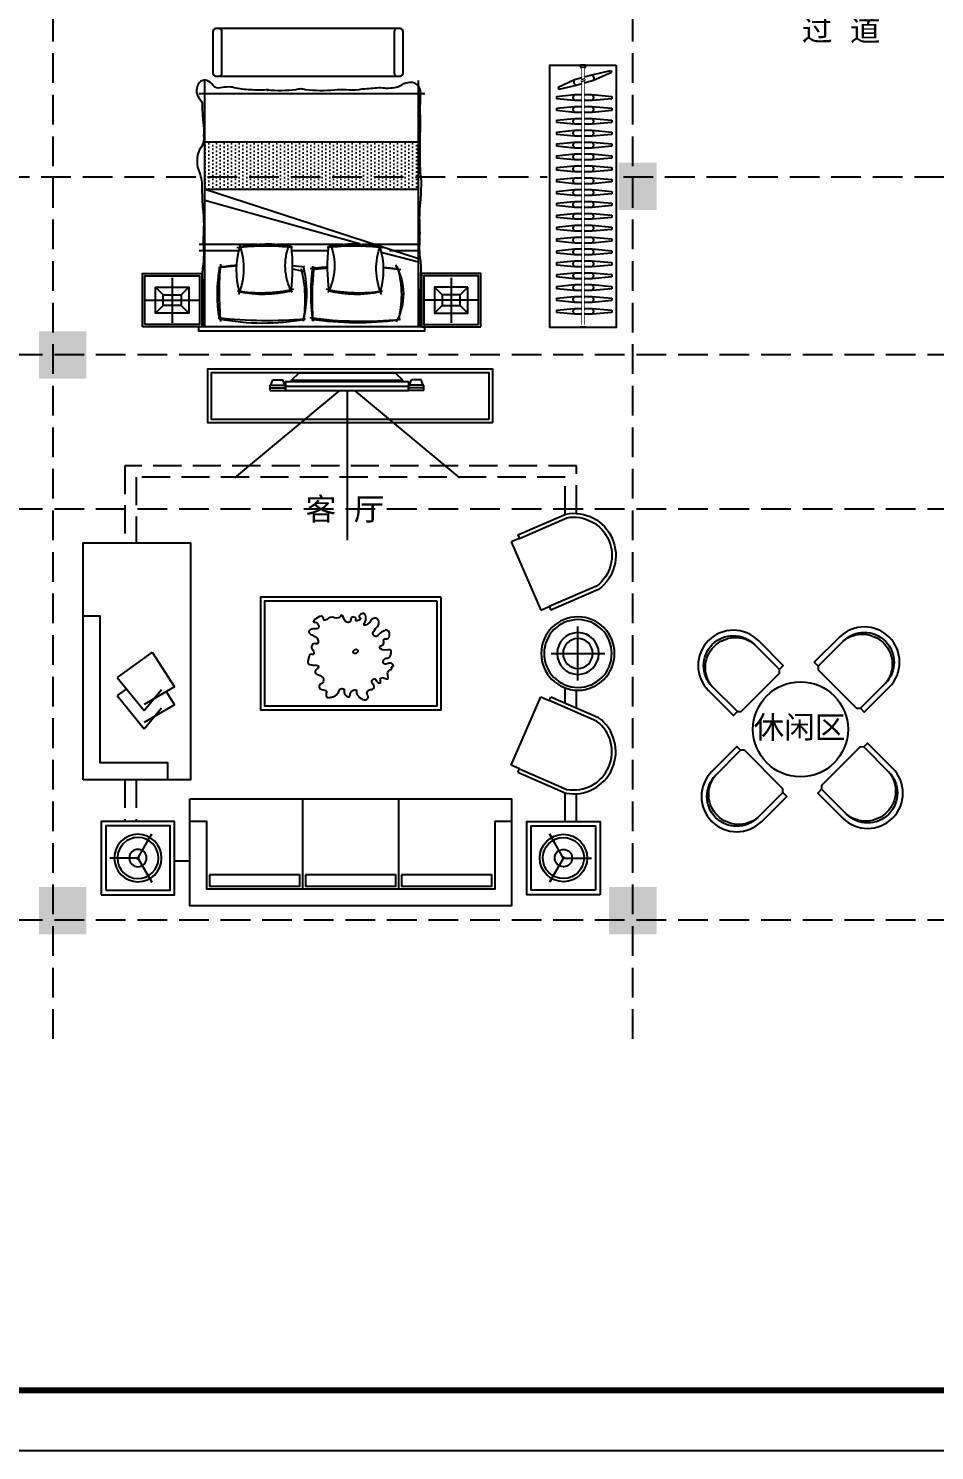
# Model space of a CAD drawing. Header units: millimetres. Extents: x -807114 to 146922, y -468455 to -61603.
# Drawn here: x -387802 to -380175, y -177622 to -165647 of the extents above; entities that cross this region are included whole.
import ezdxf

# ---------------------------------------------------------------- set-up
doc = ezdxf.new("R2010")
doc.units = ezdxf.units.MM
doc.header["$LTSCALE"] = 1000
doc.linetypes.add('DASH', pattern=[0.35, 0.25, -0.1])
for name, color, linetype in [('002FF平面家私', 51, 'Continuous'), ('002FF平面绿化', 86, 'Continuous'), ('FF-FIXT', 31, 'Continuous'), ('FF-FURN', 51, 'Continuous'), ('FF-文本文字', 50, 'Continuous'), ('FF-活动家具', 51, 'Continuous'), ('P-UN-FUR_i-固定家私', 45, 'Continuous'), ('P-活动家具', 134, 'Continuous'), ('PUB_TITLE', 4, 'Continuous'), ('建-轴', 1, 'Continuous')]:
    doc.layers.add(name, color=color, linetype=linetype)
doc.styles.add('Arial', font='arial.ttf')

# ---------------------------------------------------------------- blocks, each defined once
blk = doc.blocks.new('1800X2000床A')
at = {"linetype": 'Continuous'}
h = blk.add_hatch(dxfattribs=at)
h.set_pattern_fill('DOTS', color=57, scale=20, angle=90, style=0)
h.set_pattern_definition([(90, (-37064.08, -174013.955), (-31.75, 15.875), [0, -31.75])])
h.paths.add_polyline_path([(-900, -572), (-900, -172), (900, -172), (900, -572)])
for p, q in [((-900, 980), (-900, -1090)), ((900, 980), (900, -1090)), ((954, -980), (-947, -980))]:
    blk.add_line(p, q, dxfattribs=at)
at = {"color": 57, "linetype": 'Continuous'}
for p, q in [((900, 411), (-897, -172)), ((900, 438), (586, 357)), ((-947, 340), (-611, 340)), ((-454, 290), (-947, 290)), ((403, 284), (-900, -79)), ((263, 290), (-293, 290)), ((-170, 340), (140, 340)), ((900, 290), (425, 290)), ((656, 340), (900, 340)), ((900, -172), (-900, -172)), ((900, -572), (-900, -572))]:
    blk.add_line(p, q, dxfattribs=at)
at = {"color": 53, "linetype": 'Continuous'}
for points in [[(914, -523, 0.011501), (915, -658, -0.027887), (914, -812, 0.011645), (918, -984, -0.522577), (807, -1071, -0.144021), (749, -1047, 0.120265), (697, -1029, 0.023323), (628, -1023, -0.068959), (565, -1028, -0.011626), (431, -1017, -0.119793), (400, -1011, 0.046791), (291, -1013, -0.023628), (191, -1010, 0.055897), (-51, -1013, -0.053528), (-92, -1020, -0.053528), (-132, -1013, 0.055897), (-374, -1010, -0.187873), (-362, -1013, 0.036947), (-500, -1011, 0.036442), (-635, -1026, -0.141351), (-766, -1028, 0.342539), (-828, -1049, -0.123892), (-881, -1090, -0.37589), (-956, -1057, -0.329446), (-939, -932, 0.211134), (-922, -891, -0.024888), (-915, -754, 0.06219), (-910, -627, 0.218233), (-943, -511, -0.123513), (-964, -411, -0.129887), (-944, -315, 0.095063), (-924, -182, -0.016498), (-918, -32, 0.039412), (-910, 174, -0.025508), (-910, 328, 0.038458), (-913, 452, -0.058958), (-920, 589, -0.00267), (-915, 817, -0.013848), (-913, 980, -0.011292)], [(911, 980, -0.018567), (915, 762, -0.00267), (920, 533, -0.058958), (913, 396, 0.038458), (910, 273, -0.025508), (910, 118, 0.039412), (918, -88, -0.016498), (924, -238)], [(924, -238, 0.037552), (914, -523)]]:
    blk.add_lwpolyline(points, format="xyb", dxfattribs=at)
at = {"linetype": 'Continuous'}
blk.add_lwpolyline([(-950, 1020), (-950, 980), (950, 980), (950, 1020), (-950, 1020), (-950, 980)], dxfattribs=at)
at = {"color": 53, "linetype": 'Continuous'}
for centre, radius, start, end in [((444, 707), 1238, 170.1485, 190.6384), ((-408, -973), 1927, 79.5219, 101.0093), ((-1062, 703), 1018, 346.621, 13.2374), ((1936, 696), 1940, 173.0204, 186.6449), ((392, -1692), 2642, 82.6669, 98.5823), ((285, 707), 487, 329.872, 28.9386), ((30, 506), 662, 163.9263, 197.1409), ((-405, -238), 949, 76.0297, 102.2512), ((-1668, 485), 1505, 353.1514, 7.5533), ((1639, 485), 1505, 172.4467, 186.8486), ((375, -238), 949, 77.7488, 103.9703), ((-59, 506), 662, 342.8591, 16.0737), ((-472, 3643), 3190, 275.562, 277.4104), ((393, 3966), 3498, 263.3537, 265.7442), ((293, 3966), 3498, 275.0712, 277.0989), ((-372, 3643), 3190, 262.7818, 265.3485), ((-376, 1254), 970, 256.4986, 282.0521), ((347, 1254), 970, 257.9479, 283.5014)]:
    blk.add_arc(centre, radius, start, end, dxfattribs=at)
at = {"color": 59, "linetype": 'Continuous'}
for centre, radius, start, end in [((-379, -2732), 3664, 84.876, 96.3909), ((1854, 687), 2630, 174.4826, 185.0365), ((-1148, 755), 1091, 346.1307, 9.5201), ((427, -2160), 3099, 84.0575, 98.1925), ((2201, 751), 2195, 175.1743, 187.1461), ((-110, 718), 865, 345.0144, 14.054), ((-426, -501), 1200, 76.8202, 99.5534), ((-1146, 492), 573, 340.1161, 22.5374), ((259, 469), 481, 151.9201, 201.9524), ((397, -501), 1200, 80.4466, 103.1798), ((-288, 469), 481, 338.0476, 28.0799), ((1117, 492), 573, 157.4626, 199.8839), ((-461, 2819), 2357, 262.1069, 265.8698), ((-561, 2819), 2357, 279.7319, 282.3002), ((430, 3708), 3235, 262.6102, 264.7442), ((330, 3708), 3235, 274.8347, 277.4934), ((-383, 2242), 1941, 262.7128, 276.541), ((353, 2242), 1941, 263.459, 277.2872)]:
    blk.add_arc(centre, radius, start, end, dxfattribs=at)
blk = doc.blocks.new('4afafaf2f2')
at = {"color": 59, "linetype": 'Continuous'}
for p, q in [((2143431, -977615), (2143431, -977169)), ((2143621, -977392), (2143241, -977392))]:
    blk.add_line(p, q, dxfattribs=at)
at = {"color": 57, "linetype": 'Continuous'}
for p, q in [((2143386, -977317), (2143321, -977252)), ((2143476, -977317), (2143541, -977252)), ((2143386, -977467), (2143321, -977532)), ((2143476, -977467), (2143541, -977532))]:
    blk.add_line(p, q, dxfattribs=at)
for points in [[(2143226, -977622), (2143636, -977622), (2143636, -977162), (2143226, -977162)], [(2143476, -977467), (2143476, -977317), (2143386, -977317), (2143386, -977467)]]:
    blk.add_lwpolyline(points, close=True, dxfattribs=at)
at = {"layer": 'FF-FURN'}
for points in [[(2143206, -977642), (2143656, -977642), (2143656, -977142), (2143206, -977142)], [(2143541, -977532), (2143541, -977252), (2143321, -977252), (2143321, -977532)]]:
    blk.add_lwpolyline(points, close=True, dxfattribs=at)
blk = doc.blocks.new('角几A')
at = {"color": 0, "linetype": 'Continuous'}
blk.add_lwpolyline([(800, 278, 0.414214), (775, 303), (-775, 303, 0.414214), (-800, 278), (-800, -72, 0.414214), (-775, -97), (775, -97, 0.414214), (800, -72)], format="xyb", close=True, dxfattribs=at)
at = {"color": 57, "linetype": 'Continuous'}
for points in [[(-750, -97, 0.414214), (-725, -72), (-725, 278, 0.414214), (-750, 303)], [(750, 303, 0.414214), (725, 278), (725, -72, 0.414214), (750, -97)]]:
    blk.add_lwpolyline(points, format="xyb", dxfattribs=at)
blk = doc.blocks.new('*U9230')
at = {"ltscale": 750}
blk.add_wipeout([(0, 0), (2250, 0), (2250, 600), (0, 600)], dxfattribs=at)
at = {"color": 8}
for p, q in [((205, 509), (225, 504)), ((283, 522), (268, 372)), ((283, 522), (303, 522)), ((318, 372), (303, 522)), ((383, 522), (368, 372)), ((383, 522), (403, 522)), ((418, 372), (403, 522)), ((483, 522), (468, 372)), ((483, 522), (503, 522)), ((518, 372), (503, 522)), ((583, 522), (568, 372)), ((583, 522), (603, 522)), ((618, 372), (603, 522)), ((683, 522), (668, 372)), ((683, 522), (703, 522)), ((718, 372), (703, 522)), ((783, 522), (768, 372)), ((783, 522), (803, 522)), ((818, 372), (803, 522)), ((883, 522), (868, 372)), ((883, 522), (903, 522)), ((918, 372), (903, 522)), ((983, 522), (968, 372)), ((983, 522), (1003, 522)), ((1018, 372), (1003, 522)), ((1083, 522), (1068, 372)), ((1083, 522), (1103, 522)), ((1118, 372), (1103, 522)), ((1183, 522), (1168, 372)), ((1183, 522), (1203, 522)), ((1218, 372), (1203, 522)), ((1283, 522), (1268, 372)), ((1283, 522), (1303, 522)), ((1318, 372), (1303, 522)), ((1383, 522), (1368, 372)), ((1383, 522), (1403, 522)), ((1418, 372), (1403, 522)), ((1483, 522), (1468, 372)), ((1483, 522), (1503, 522)), ((1518, 372), (1503, 522)), ((1583, 522), (1568, 372)), ((1583, 522), (1603, 522)), ((1618, 372), (1603, 522)), ((1683, 522), (1668, 372)), ((1683, 522), (1703, 522)), ((1718, 372), (1703, 522)), ((1783, 522), (1768, 372)), ((1783, 522), (1803, 522)), ((1818, 372), (1803, 522)), ((1883, 522), (1868, 372)), ((1883, 522), (1903, 522)), ((1918, 372), (1903, 522)), ((1983, 522), (1968, 372)), ((1983, 522), (2003, 522)), ((2018, 372), (2003, 522)), ((2083, 522), (2068, 372)), ((2083, 522), (2103, 522)), ((2118, 372), (2103, 522)), ((26, 325), (20, 325)), ((26, 325), (20, 325)), ((20, 275), (20, 325)), ((26, 275), (20, 275)), ((26, 275), (20, 275)), ((26, 275), (26, 325)), ((26, 275), (26, 325)), ((45, 286), (45, 314)), ((45, 286), (45, 314)), ((83, 61), (148, 213)), ((268, 222), (283, 58)), ((303, 58), (318, 222)), ((368, 222), (383, 58)), ((403, 58), (418, 222)), ((468, 222), (483, 58)), ((503, 58), (518, 222)), ((568, 222), (583, 58)), ((603, 58), (618, 222)), ((668, 222), (683, 58)), ((703, 58), (718, 222)), ((768, 222), (783, 58)), ((803, 58), (818, 222)), ((868, 222), (883, 58)), ((903, 58), (918, 222)), ((968, 222), (983, 58)), ((1003, 58), (1018, 222)), ((1068, 222), (1083, 58)), ((1103, 58), (1118, 222)), ((1168, 222), (1183, 58)), ((1203, 58), (1218, 222)), ((1268, 222), (1283, 58)), ((1303, 58), (1318, 222)), ((1368, 222), (1383, 58)), ((1403, 58), (1418, 222)), ((1468, 222), (1483, 58)), ((1503, 58), (1518, 222)), ((1568, 222), (1583, 58)), ((1603, 58), (1618, 222)), ((1668, 222), (1683, 58)), ((1703, 58), (1718, 222)), ((1768, 222), (1783, 58)), ((1803, 58), (1818, 222)), ((1868, 222), (1883, 58)), ((1903, 58), (1918, 222)), ((1968, 222), (1983, 58)), ((2003, 58), (2018, 222)), ((2068, 222), (2083, 58)), ((2103, 58), (2118, 222)), ((64, 67), (83, 61)), ((283, 58), (303, 58)), ((383, 58), (403, 58)), ((483, 58), (503, 58)), ((583, 58), (603, 58)), ((683, 58), (703, 58)), ((783, 58), (803, 58)), ((883, 58), (903, 58)), ((983, 58), (1003, 58)), ((1083, 58), (1103, 58)), ((1183, 58), (1203, 58)), ((1283, 58), (1303, 58)), ((1383, 58), (1403, 58)), ((1483, 58), (1503, 58)), ((1583, 58), (1603, 58)), ((1683, 58), (1703, 58)), ((1783, 58), (1803, 58)), ((1883, 58), (1903, 58)), ((1983, 58), (2003, 58)), ((2083, 58), (2103, 58))]:
    blk.add_line(p, q, dxfattribs=at)
at = {"color": 8, "ltscale": 750}
for points in [[(20, 20), (2230, 20), (2230, 580), (20, 580)], [(45, 310), (2205, 310), (2205, 290), (45, 290)]]:
    blk.add_lwpolyline(points, close=True, dxfattribs=at)
at = {"color": 250}
for centre, start, end in [((293, 346), 46.3972, 133.6028), ((393, 346), 46.3972, 133.6028), ((493, 346), 46.3972, 133.6028), ((593, 346), 46.3972, 133.6028), ((693, 346), 46.3972, 133.6028), ((793, 346), 46.3972, 133.6028), ((893, 346), 46.3972, 133.6028), ((993, 346), 46.3972, 133.6028), ((1093, 346), 46.3972, 133.6028), ((1193, 346), 46.3972, 133.6028), ((1293, 346), 46.3972, 133.6028), ((1393, 346), 46.3972, 133.6028), ((1493, 346), 46.3972, 133.6028), ((1593, 346), 46.3972, 133.6028), ((1693, 346), 46.3972, 133.6028), ((1793, 346), 46.3972, 133.6028), ((1893, 346), 46.3972, 133.6028), ((1993, 346), 46.3972, 133.6028), ((2093, 346), 46.3972, 133.6028), ((293, 249), 226.3972, 313.6028), ((393, 249), 226.3972, 313.6028), ((493, 249), 226.3972, 313.6028), ((593, 249), 226.3972, 313.6028), ((693, 249), 226.3972, 313.6028), ((793, 249), 226.3972, 313.6028), ((893, 249), 226.3972, 313.6028), ((993, 249), 226.3972, 313.6028), ((1093, 249), 226.3972, 313.6028), ((1193, 249), 226.3972, 313.6028), ((1293, 249), 226.3972, 313.6028), ((1393, 249), 226.3972, 313.6028), ((1493, 249), 226.3972, 313.6028), ((1593, 249), 226.3972, 313.6028), ((1693, 249), 226.3972, 313.6028), ((1793, 249), 226.3972, 313.6028), ((1893, 249), 226.3972, 313.6028), ((1993, 249), 226.3972, 313.6028), ((2093, 249), 226.3972, 313.6028)]:
    blk.add_arc(centre, 36.3, start, end, dxfattribs=at)
at = {"color": 8}
for centre, start, end in [((45, 336), 209.9156, 269.9473), ((45, 336), 209.9156, 269.9473), ((45, 264), 90.0527, 150.0844), ((45, 264), 90.0527, 150.0844)]:
    blk.add_arc(centre, 21.9, start, end, dxfattribs=at)
at = {"color": 8, "ltscale": 750}
blk.add_wipeout([(45, 310), (2205, 310), (2205, 290), (45, 290)], dxfattribs=at)
at = {"color": 8}
for p, q in [((268, 372), (268, 310)), ((318, 310), (318, 372)), ((368, 372), (368, 310)), ((418, 310), (418, 372)), ((468, 372), (468, 310)), ((518, 310), (518, 372)), ((568, 372), (568, 310)), ((618, 310), (618, 372)), ((668, 372), (668, 310)), ((718, 310), (718, 372)), ((768, 372), (768, 310)), ((818, 310), (818, 372)), ((868, 372), (868, 310)), ((918, 310), (918, 372)), ((968, 372), (968, 310)), ((1018, 310), (1018, 372)), ((1068, 372), (1068, 310)), ((1118, 310), (1118, 372)), ((1168, 372), (1168, 310)), ((1218, 310), (1218, 372)), ((1268, 372), (1268, 310)), ((1318, 310), (1318, 372)), ((1368, 372), (1368, 310)), ((1418, 310), (1418, 372)), ((1468, 372), (1468, 310)), ((1518, 310), (1518, 372)), ((1568, 372), (1568, 310)), ((1618, 310), (1618, 372)), ((1668, 372), (1668, 310)), ((1718, 310), (1718, 372)), ((1768, 372), (1768, 310)), ((1818, 310), (1818, 372)), ((1868, 372), (1868, 310)), ((1918, 310), (1918, 372)), ((1968, 372), (1968, 310)), ((2018, 310), (2018, 372)), ((2068, 372), (2068, 310)), ((2118, 310), (2118, 372)), ((268, 290), (268, 222)), ((318, 222), (318, 290)), ((368, 290), (368, 222)), ((418, 222), (418, 290)), ((468, 290), (468, 222)), ((518, 222), (518, 290)), ((568, 290), (568, 222)), ((618, 222), (618, 290)), ((668, 290), (668, 222)), ((718, 222), (718, 290)), ((768, 290), (768, 222)), ((818, 222), (818, 290)), ((868, 290), (868, 222)), ((918, 222), (918, 290)), ((968, 290), (968, 222)), ((1018, 222), (1018, 290)), ((1068, 290), (1068, 222)), ((1118, 222), (1118, 290)), ((1168, 290), (1168, 222)), ((1218, 222), (1218, 290)), ((1268, 290), (1268, 222)), ((1318, 222), (1318, 290)), ((1368, 290), (1368, 222)), ((1418, 222), (1418, 290)), ((1468, 290), (1468, 222)), ((1518, 222), (1518, 290)), ((1568, 290), (1568, 222)), ((1618, 222), (1618, 290)), ((1668, 290), (1668, 222)), ((1718, 222), (1718, 290)), ((1768, 290), (1768, 222)), ((1818, 222), (1818, 290)), ((1868, 290), (1868, 222)), ((1918, 222), (1918, 290)), ((1968, 290), (1968, 222)), ((2018, 222), (2018, 290)), ((2068, 290), (2068, 222)), ((2118, 222), (2118, 290))]:
    blk.add_line(p, q, dxfattribs=at)
at = {"color": 8, "ltscale": 750}
blk.add_lwpolyline([(148, 310), (149, 313), (150, 314), (150, 314), (150, 314), (151, 314), (151, 314), (152, 314), (152, 314), (152, 314), (153, 314), (153, 314), (153, 314), (153, 314), (154, 313), (154, 313), (154, 313), (154, 312), (154, 312), (154, 312), (154, 312), (144, 286), (144, 286), (144, 286), (143, 286), (143, 285), (143, 285), (143, 285), (143, 285), (143, 285), (143, 285), (142, 285), (142, 285), (142, 285), (142, 285), (141, 285), (141, 285), (141, 285), (141, 285), (141, 285), (140, 285), (140, 285), (140, 285), (140, 285), (140, 286), (140, 286), (140, 286), (140, 286), (140, 286), (140, 286), (139, 286), (139, 287), (139, 287), (139, 287), (139, 287), (139, 287), (139, 287), (139, 288), (139, 288), (139, 288)], close=True, dxfattribs=at)
at = {"color": 8}
blk.add_wipeout([(2205, 314), (2205, 286), (2207, 286), (2208, 285), (2210, 285), (2212, 284), (2214, 284), (2216, 283), (2217, 282), (2218, 281), (2220, 280), (2221, 279), (2222, 278), (2223, 277), (2224, 275), (2230, 275), (2230, 325), (2224, 325), (2223, 324), (2223, 323), (2223, 323), (2223, 322), (2222, 322), (2222, 322), (2222, 321), (2221, 321), (2221, 320), (2220, 320), (2220, 320), (2219, 319), (2219, 319), (2218, 318), (2217, 317), (2217, 317), (2216, 317), (2215, 316), (2215, 316), (2214, 315), (2212, 315), (2212, 315), (2211, 314), (2210, 314), (2209, 314), (2207, 314), (2206, 314), (2206, 314), (2205, 314), (2205, 286)], dxfattribs=at)
for p, q in [((2224, 325), (2230, 325)), ((2224, 325), (2230, 325)), ((2224, 325), (2224, 275)), ((2224, 275), (2230, 275)), ((2224, 275), (2230, 275)), ((2230, 275), (2230, 325))]:
    blk.add_line(p, q, dxfattribs=at)
at = {"color": 8, "ltscale": 750}
for points in [[(148, 310), (149, 313), (150, 314), (150, 314), (150, 314), (151, 314), (151, 314), (152, 314), (152, 314), (152, 314), (153, 314), (153, 314), (153, 314), (153, 314), (154, 313), (154, 313), (154, 313), (154, 312), (154, 312), (154, 312), (154, 312), (144, 286), (144, 286), (144, 286), (143, 286), (143, 285), (143, 285), (143, 285), (143, 285), (143, 285), (143, 285), (142, 285), (142, 285), (142, 285), (142, 285), (141, 285), (141, 285), (141, 285), (141, 285), (141, 285), (140, 285), (140, 285), (140, 285), (140, 285), (140, 286), (140, 286), (140, 286), (140, 286), (140, 286), (140, 286), (139, 286), (139, 287), (139, 287), (139, 287), (139, 287), (139, 287), (139, 287), (139, 288), (139, 288), (139, 288)], [(290, 310), (290, 313), (290, 314), (291, 314), (291, 315), (291, 315), (291, 315), (292, 315), (292, 315), (292, 315), (293, 315), (293, 315), (293, 315), (294, 315), (294, 315), (294, 315), (294, 315), (295, 314), (295, 314), (295, 314), (295, 313), (295, 286), (295, 286), (295, 286), (295, 285), (295, 285), (295, 285), (295, 285), (294, 285), (294, 285), (294, 285), (294, 284), (294, 284), (293, 284), (293, 284), (293, 284), (293, 284), (293, 284), (292, 284), (292, 284), (292, 284), (292, 284), (292, 284), (292, 284), (292, 284), (291, 284), (291, 284), (291, 284), (291, 285), (291, 285), (291, 285), (291, 285), (291, 285), (290, 285), (290, 285), (290, 285), (290, 286), (290, 286), (290, 286), (290, 286)], [(390, 310), (390, 313), (390, 314), (391, 314), (391, 315), (391, 315), (391, 315), (392, 315), (392, 315), (392, 315), (393, 315), (393, 315), (393, 315), (394, 315), (394, 315), (394, 315), (394, 315), (395, 314), (395, 314), (395, 314), (395, 313), (395, 286), (395, 286), (395, 286), (395, 285), (395, 285), (395, 285), (395, 285), (394, 285), (394, 285), (394, 285), (394, 284), (394, 284), (393, 284), (393, 284), (393, 284), (393, 284), (393, 284), (392, 284), (392, 284), (392, 284), (392, 284), (392, 284), (392, 284), (392, 284), (391, 284), (391, 284), (391, 284), (391, 285), (391, 285), (391, 285), (391, 285), (391, 285), (390, 285), (390, 285), (390, 285), (390, 286), (390, 286), (390, 286), (390, 286)], [(490, 310), (490, 313), (490, 314), (491, 314), (491, 315), (491, 315), (491, 315), (492, 315), (492, 315), (492, 315), (493, 315), (493, 315), (493, 315), (494, 315), (494, 315), (494, 315), (494, 315), (495, 314), (495, 314), (495, 314), (495, 313), (495, 286), (495, 286), (495, 286), (495, 285), (495, 285), (495, 285), (495, 285), (494, 285), (494, 285), (494, 285), (494, 284), (494, 284), (493, 284), (493, 284), (493, 284), (493, 284), (493, 284), (492, 284), (492, 284), (492, 284), (492, 284), (492, 284), (492, 284), (492, 284), (491, 284), (491, 284), (491, 284), (491, 285), (491, 285), (491, 285), (491, 285), (491, 285), (490, 285), (490, 285), (490, 285), (490, 286), (490, 286), (490, 286), (490, 286)], [(590, 310), (590, 313), (590, 314), (591, 314), (591, 315), (591, 315), (591, 315), (592, 315), (592, 315), (592, 315), (593, 315), (593, 315), (593, 315), (594, 315), (594, 315), (594, 315), (594, 315), (595, 314), (595, 314), (595, 314), (595, 313), (595, 286), (595, 286), (595, 286), (595, 285), (595, 285), (595, 285), (595, 285), (594, 285), (594, 285), (594, 285), (594, 284), (594, 284), (593, 284), (593, 284), (593, 284), (593, 284), (593, 284), (592, 284), (592, 284), (592, 284), (592, 284), (592, 284), (592, 284), (592, 284), (591, 284), (591, 284), (591, 284), (591, 285), (591, 285), (591, 285), (591, 285), (591, 285), (590, 285), (590, 285), (590, 285), (590, 286), (590, 286), (590, 286), (590, 286)], [(690, 310), (690, 313), (690, 314), (691, 314), (691, 315), (691, 315), (691, 315), (692, 315), (692, 315), (692, 315), (693, 315), (693, 315), (693, 315), (694, 315), (694, 315), (694, 315), (694, 315), (695, 314), (695, 314), (695, 314), (695, 313), (695, 286), (695, 286), (695, 286), (695, 285), (695, 285), (695, 285), (695, 285), (694, 285), (694, 285), (694, 285), (694, 284), (694, 284), (693, 284), (693, 284), (693, 284), (693, 284), (693, 284), (692, 284), (692, 284), (692, 284), (692, 284), (692, 284), (692, 284), (692, 284), (691, 284), (691, 284), (691, 284), (691, 285), (691, 285), (691, 285), (691, 285), (691, 285), (690, 285), (690, 285), (690, 285), (690, 286), (690, 286), (690, 286), (690, 286)], [(790, 310), (790, 313), (790, 314), (791, 314), (791, 315), (791, 315), (791, 315), (792, 315), (792, 315), (792, 315), (793, 315), (793, 315), (793, 315), (794, 315), (794, 315), (794, 315), (794, 315), (795, 314), (795, 314), (795, 314), (795, 313), (795, 286), (795, 286), (795, 286), (795, 285), (795, 285), (795, 285), (795, 285), (794, 285), (794, 285), (794, 285), (794, 284), (794, 284), (793, 284), (793, 284), (793, 284), (793, 284), (793, 284), (792, 284), (792, 284), (792, 284), (792, 284), (792, 284), (792, 284), (792, 284), (791, 284), (791, 284), (791, 284), (791, 285), (791, 285), (791, 285), (791, 285), (791, 285), (790, 285), (790, 285), (790, 285), (790, 286), (790, 286), (790, 286), (790, 286)], [(890, 310), (890, 313), (890, 314), (891, 314), (891, 315), (891, 315), (891, 315), (892, 315), (892, 315), (892, 315), (893, 315), (893, 315), (893, 315), (894, 315), (894, 315), (894, 315), (894, 315), (895, 314), (895, 314), (895, 314), (895, 313), (895, 286), (895, 286), (895, 286), (895, 285), (895, 285), (895, 285), (895, 285), (894, 285), (894, 285), (894, 285), (894, 284), (894, 284), (893, 284), (893, 284), (893, 284), (893, 284), (893, 284), (892, 284), (892, 284), (892, 284), (892, 284), (892, 284), (892, 284), (892, 284), (891, 284), (891, 284), (891, 284), (891, 285), (891, 285), (891, 285), (891, 285), (891, 285), (890, 285), (890, 285), (890, 285), (890, 286), (890, 286), (890, 286), (890, 286)], [(990, 310), (990, 313), (990, 314), (991, 314), (991, 315), (991, 315), (991, 315), (992, 315), (992, 315), (992, 315), (993, 315), (993, 315), (993, 315), (994, 315), (994, 315), (994, 315), (994, 315), (995, 314), (995, 314), (995, 314), (995, 313), (995, 286), (995, 286), (995, 286), (995, 285), (995, 285), (995, 285), (995, 285), (994, 285), (994, 285), (994, 285), (994, 284), (994, 284), (993, 284), (993, 284), (993, 284), (993, 284), (993, 284), (992, 284), (992, 284), (992, 284), (992, 284), (992, 284), (992, 284), (992, 284), (991, 284), (991, 284), (991, 284), (991, 285), (991, 285), (991, 285), (991, 285), (991, 285), (990, 285), (990, 285), (990, 285), (990, 286), (990, 286), (990, 286), (990, 286)], [(1090, 310), (1090, 313), (1090, 314), (1091, 314), (1091, 315), (1091, 315), (1091, 315), (1092, 315), (1092, 315), (1092, 315), (1093, 315), (1093, 315), (1093, 315), (1094, 315), (1094, 315), (1094, 315), (1094, 315), (1095, 314), (1095, 314), (1095, 314), (1095, 313), (1095, 286), (1095, 286), (1095, 286), (1095, 285), (1095, 285), (1095, 285), (1095, 285), (1094, 285), (1094, 285), (1094, 285), (1094, 284), (1094, 284), (1093, 284), (1093, 284), (1093, 284), (1093, 284), (1093, 284), (1092, 284), (1092, 284), (1092, 284), (1092, 284), (1092, 284), (1092, 284), (1092, 284), (1091, 284), (1091, 284), (1091, 284), (1091, 285), (1091, 285), (1091, 285), (1091, 285), (1091, 285), (1090, 285), (1090, 285), (1090, 285), (1090, 286), (1090, 286), (1090, 286), (1090, 286)], [(1190, 310), (1190, 313), (1190, 314), (1191, 314), (1191, 315), (1191, 315), (1191, 315), (1192, 315), (1192, 315), (1192, 315), (1193, 315), (1193, 315), (1193, 315), (1194, 315), (1194, 315), (1194, 315), (1194, 315), (1195, 314), (1195, 314), (1195, 314), (1195, 313), (1195, 286), (1195, 286), (1195, 286), (1195, 285), (1195, 285), (1195, 285), (1195, 285), (1194, 285), (1194, 285), (1194, 285), (1194, 284), (1194, 284), (1193, 284), (1193, 284), (1193, 284), (1193, 284), (1193, 284), (1192, 284), (1192, 284), (1192, 284), (1192, 284), (1192, 284), (1192, 284), (1192, 284), (1191, 284), (1191, 284), (1191, 284), (1191, 285), (1191, 285), (1191, 285), (1191, 285), (1191, 285), (1190, 285), (1190, 285), (1190, 285), (1190, 286), (1190, 286), (1190, 286), (1190, 286)], [(1290, 310), (1290, 313), (1290, 314), (1291, 314), (1291, 315), (1291, 315), (1291, 315), (1292, 315), (1292, 315), (1292, 315), (1293, 315), (1293, 315), (1293, 315), (1294, 315), (1294, 315), (1294, 315), (1294, 315), (1295, 314), (1295, 314), (1295, 314), (1295, 313), (1295, 286), (1295, 286), (1295, 286), (1295, 285), (1295, 285), (1295, 285), (1295, 285), (1294, 285), (1294, 285), (1294, 285), (1294, 284), (1294, 284), (1293, 284), (1293, 284), (1293, 284), (1293, 284), (1293, 284), (1292, 284), (1292, 284), (1292, 284), (1292, 284), (1292, 284), (1292, 284), (1292, 284), (1291, 284), (1291, 284), (1291, 284), (1291, 285), (1291, 285), (1291, 285), (1291, 285), (1291, 285), (1290, 285), (1290, 285), (1290, 285), (1290, 286), (1290, 286), (1290, 286), (1290, 286)], [(1390, 310), (1390, 313), (1390, 314), (1391, 314), (1391, 315), (1391, 315), (1391, 315), (1392, 315), (1392, 315), (1392, 315), (1393, 315), (1393, 315), (1393, 315), (1394, 315), (1394, 315), (1394, 315), (1394, 315), (1395, 314), (1395, 314), (1395, 314), (1395, 313), (1395, 286), (1395, 286), (1395, 286), (1395, 285), (1395, 285), (1395, 285), (1395, 285), (1394, 285), (1394, 285), (1394, 285), (1394, 284), (1394, 284), (1393, 284), (1393, 284), (1393, 284), (1393, 284), (1393, 284), (1392, 284), (1392, 284), (1392, 284), (1392, 284), (1392, 284), (1392, 284), (1392, 284), (1391, 284), (1391, 284), (1391, 284), (1391, 285), (1391, 285), (1391, 285), (1391, 285), (1391, 285), (1390, 285), (1390, 285), (1390, 285), (1390, 286), (1390, 286), (1390, 286), (1390, 286)], [(1490, 310), (1490, 313), (1490, 314), (1491, 314), (1491, 315), (1491, 315), (1491, 315), (1492, 315), (1492, 315), (1492, 315), (1493, 315), (1493, 315), (1493, 315), (1494, 315), (1494, 315), (1494, 315), (1494, 315), (1495, 314), (1495, 314), (1495, 314), (1495, 313), (1495, 286), (1495, 286), (1495, 286), (1495, 285), (1495, 285), (1495, 285), (1495, 285), (1494, 285), (1494, 285), (1494, 285), (1494, 284), (1494, 284), (1493, 284), (1493, 284), (1493, 284), (1493, 284), (1493, 284), (1492, 284), (1492, 284), (1492, 284), (1492, 284), (1492, 284), (1492, 284), (1492, 284), (1491, 284), (1491, 284), (1491, 284), (1491, 285), (1491, 285), (1491, 285), (1491, 285), (1491, 285), (1490, 285), (1490, 285), (1490, 285), (1490, 286), (1490, 286), (1490, 286), (1490, 286)], [(1590, 310), (1590, 313), (1590, 314), (1591, 314), (1591, 315), (1591, 315), (1591, 315), (1592, 315), (1592, 315), (1592, 315), (1593, 315), (1593, 315), (1593, 315), (1594, 315), (1594, 315), (1594, 315), (1594, 315), (1595, 314), (1595, 314), (1595, 314), (1595, 313), (1595, 286), (1595, 286), (1595, 286), (1595, 285), (1595, 285), (1595, 285), (1595, 285), (1594, 285), (1594, 285), (1594, 285), (1594, 284), (1594, 284), (1593, 284), (1593, 284), (1593, 284), (1593, 284), (1593, 284), (1592, 284), (1592, 284), (1592, 284), (1592, 284), (1592, 284), (1592, 284), (1592, 284), (1591, 284), (1591, 284), (1591, 284), (1591, 285), (1591, 285), (1591, 285), (1591, 285), (1591, 285), (1590, 285), (1590, 285), (1590, 285), (1590, 286), (1590, 286), (1590, 286), (1590, 286)], [(1690, 310), (1690, 313), (1690, 314), (1691, 314), (1691, 315), (1691, 315), (1691, 315), (1692, 315), (1692, 315), (1692, 315), (1693, 315), (1693, 315), (1693, 315), (1694, 315), (1694, 315), (1694, 315), (1694, 315), (1695, 314), (1695, 314), (1695, 314), (1695, 313), (1695, 286), (1695, 286), (1695, 286), (1695, 285), (1695, 285), (1695, 285), (1695, 285), (1694, 285), (1694, 285), (1694, 285), (1694, 284), (1694, 284), (1693, 284), (1693, 284), (1693, 284), (1693, 284), (1693, 284), (1692, 284), (1692, 284), (1692, 284), (1692, 284), (1692, 284), (1692, 284), (1692, 284), (1691, 284), (1691, 284), (1691, 284), (1691, 285), (1691, 285), (1691, 285), (1691, 285), (1691, 285), (1690, 285), (1690, 285), (1690, 285), (1690, 286), (1690, 286), (1690, 286), (1690, 286)], [(1790, 310), (1790, 313), (1790, 314), (1791, 314), (1791, 315), (1791, 315), (1791, 315), (1792, 315), (1792, 315), (1792, 315), (1793, 315), (1793, 315), (1793, 315), (1794, 315), (1794, 315), (1794, 315), (1794, 315), (1795, 314), (1795, 314), (1795, 314), (1795, 313), (1795, 286), (1795, 286), (1795, 286), (1795, 285), (1795, 285), (1795, 285), (1795, 285), (1794, 285), (1794, 285), (1794, 285), (1794, 284), (1794, 284), (1793, 284), (1793, 284), (1793, 284), (1793, 284), (1793, 284), (1792, 284), (1792, 284), (1792, 284), (1792, 284), (1792, 284), (1792, 284), (1792, 284), (1791, 284), (1791, 284), (1791, 284), (1791, 285), (1791, 285), (1791, 285), (1791, 285), (1791, 285), (1790, 285), (1790, 285), (1790, 285), (1790, 286), (1790, 286), (1790, 286), (1790, 286)], [(1890, 310), (1890, 313), (1890, 314), (1891, 314), (1891, 315), (1891, 315), (1891, 315), (1892, 315), (1892, 315), (1892, 315), (1893, 315), (1893, 315), (1893, 315), (1894, 315), (1894, 315), (1894, 315), (1894, 315), (1895, 314), (1895, 314), (1895, 314), (1895, 313), (1895, 286), (1895, 286), (1895, 286), (1895, 285), (1895, 285), (1895, 285), (1895, 285), (1894, 285), (1894, 285), (1894, 285), (1894, 284), (1894, 284), (1893, 284), (1893, 284), (1893, 284), (1893, 284), (1893, 284), (1892, 284), (1892, 284), (1892, 284), (1892, 284), (1892, 284), (1892, 284), (1892, 284), (1891, 284), (1891, 284), (1891, 284), (1891, 285), (1891, 285), (1891, 285), (1891, 285), (1891, 285), (1890, 285), (1890, 285), (1890, 285), (1890, 286), (1890, 286), (1890, 286), (1890, 286)], [(1990, 310), (1990, 313), (1990, 314), (1991, 314), (1991, 315), (1991, 315), (1991, 315), (1992, 315), (1992, 315), (1992, 315), (1993, 315), (1993, 315), (1993, 315), (1994, 315), (1994, 315), (1994, 315), (1994, 315), (1995, 314), (1995, 314), (1995, 314), (1995, 313), (1995, 286), (1995, 286), (1995, 286), (1995, 285), (1995, 285), (1995, 285), (1995, 285), (1994, 285), (1994, 285), (1994, 285), (1994, 284), (1994, 284), (1993, 284), (1993, 284), (1993, 284), (1993, 284), (1993, 284), (1992, 284), (1992, 284), (1992, 284), (1992, 284), (1992, 284), (1992, 284), (1992, 284), (1991, 284), (1991, 284), (1991, 284), (1991, 285), (1991, 285), (1991, 285), (1991, 285), (1991, 285), (1990, 285), (1990, 285), (1990, 285), (1990, 286), (1990, 286), (1990, 286), (1990, 286)], [(2090, 310), (2090, 313), (2090, 314), (2091, 314), (2091, 315), (2091, 315), (2091, 315), (2092, 315), (2092, 315), (2092, 315), (2093, 315), (2093, 315), (2093, 315), (2094, 315), (2094, 315), (2094, 315), (2094, 315), (2095, 314), (2095, 314), (2095, 314), (2095, 313), (2095, 286), (2095, 286), (2095, 286), (2095, 285), (2095, 285), (2095, 285), (2095, 285), (2094, 285), (2094, 285), (2094, 285), (2094, 284), (2094, 284), (2093, 284), (2093, 284), (2093, 284), (2093, 284), (2093, 284), (2092, 284), (2092, 284), (2092, 284), (2092, 284), (2092, 284), (2092, 284), (2092, 284), (2091, 284), (2091, 284), (2091, 284), (2091, 285), (2091, 285), (2091, 285), (2091, 285), (2091, 285), (2090, 285), (2090, 285), (2090, 285), (2090, 286), (2090, 286), (2090, 286), (2090, 286)]]:
    blk.add_wipeout(points, dxfattribs=at)
at = {"color": 8}
for p, q in [((205, 509), (142, 371)), ((190, 357), (225, 504)), ((142, 371), (124, 310)), ((118, 290), (100, 227)), ((148, 213), (171, 290)), ((176, 310), (190, 357)), ((100, 227), (64, 67))]:
    blk.add_line(p, q, dxfattribs=at)
at = {"color": 250}
for centre, start, end in [((159, 339), 29.9421, 117.1477), ((131, 245), 209.9421, 297.1477)]:
    blk.add_arc(centre, 36.3, start, end, dxfattribs=at)
blk = doc.blocks.new('A$C4E414838')
at = {"layer": 'P-活动家具'}
for p, q in [((-513, -37), (-513, 8)), ((-513, 8), (-383, 8)), ((-506, 8), (-489, 53)), ((-489, 53), (-407, 53)), ((-390, 8), (-407, 53)), ((-383, 38), (652, 38)), ((-383, 38), (-383, -37)), ((-383, -37), (-383, 8)), ((-334, 51), (-270, 113)), ((-334, 51), (604, 51)), ((-334, 38), (-334, 51)), ((-270, 113), (539, 113)), ((604, 51), (539, 113)), ((604, 38), (604, 51)), ((652, 38), (652, -37)), ((652, -37), (652, 8)), ((782, 8), (652, 8)), ((659, 8), (676, 53)), ((758, 53), (676, 53)), ((775, 8), (758, 53)), ((782, -37), (782, 8)), ((-513, -14), (-383, -14)), ((-513, -37), (-383, -37)), ((-383, -37), (652, -37)), ((782, -14), (652, -14)), ((782, -37), (652, -37))]:
    blk.add_line(p, q, dxfattribs=at)
at = {"layer": 'P-活动家具', "color": 250}
for p, q in [((-383, 0), (652, 0)), ((71, -37), (-813, -771)), ((135, -37), (135, -1296)), ((198, -37), (1082, -771))]:
    blk.add_line(p, q, dxfattribs=at)
blk = doc.blocks.new('dsfagfga')
at = {"layer": 'PUB_TITLE'}
blk.add_lwpolyline([(1835878, -2551780), (1866439, -2551780), (1866439, -2530171), (1835878, -2530171)], close=True, dxfattribs=at)
at = {"layer": 'PUB_TITLE', "const_width": 51.4}
blk.add_lwpolyline([(1837165, -2551266), (1865925, -2551266), (1865925, -2530686), (1837165, -2530686)], close=True, dxfattribs=at)
blk = doc.blocks.new('做成ACAD TuKuai0295')
at = {"linetype": 'Continuous'}
blk.add_lwpolyline([(-251, 595), (-228, 617), (229, 617), (252, 594), (297, 594), (297, 297, -1), (-297, 297), (-297, 595), (-251, 595)], format="xyb", dxfattribs=at)
at = {"color": 55, "linetype": 'Continuous'}
blk.add_lwpolyline([(-251, 595), (-251, 297, 1), (251, 297), (252, 594)], format="xyb", dxfattribs=at)
at = {"color": 59, "linetype": 'Continuous'}
blk.add_arc((0, 321), 253, 185.4251, 354.5078, dxfattribs=at)
blk = doc.blocks.new('做成ACAD TuKuai0177')
at = {"linetype": 'Continuous'}
blk.add_circle((0, 0), 400, dxfattribs=at)
for p, xscale, rotation in [((747, 775), -1, 134.9999999999999), ((-775, 747), -0.9999999999999998, 225), ((775, -747), -1, 44.99999999999992), ((-747, -775), -1, 315)]:
    blk.add_blockref('做成ACAD TuKuai0295', p, dxfattribs=dict(at, xscale=xscale, rotation=rotation))
blk = doc.blocks.new('A$C5DEE2E47')
blk.add_ellipse((-5.4, 8.1), major_axis=(-5.36, 8.09), ratio=0.811254, start_param=1.570796326771091, end_param=7.853981633950678)
blk.add_open_spline([(103.7, 105.7), (109.8, 106.7), (121.2, 108.7), (116.2, 89.2), (97.1, 88.4), (107.4, 68.9), (122.4, 74.7), (133.9, 86.5), (145.4, 74.4), (143.4, 61.7), (158.4, 47.1), (174.4, 63.4), (190.4, 44.2), (179.1, 27.8), (167.7, 15.9), (157.8, 10.6), (141.2, 14.2), (149.1, -12.3), (162.5, -13.1), (176.3, -14.7), (169.5, -30.7), (158.6, -38.5), (139.9, -33.1), (140.4, -52.1), (154.6, -59.1), (169.7, -65.9), (173.5, -83.8), (175.7, -93.8), (177.6, -108.2), (161.9, -108.6), (143.7, -101.8), (149.5, -132.9), (130.7, -135.9), (123.8, -131.7), (121.6, -121), (98.4, -112.2), (87.5, -132.9), (84.7, -148.6), (69.4, -154), (64.9, -141.5), (42.9, -130.2), (55.8, -183), (23.6, -178), (0.4, -171.4), (8.8, -156.9), (-7.9, -153.1), (-16.7, -170.5), (-40.9, -158.7), (-31, -137.9), (-57.5, -138.9), (-66.8, -155), (-72.6, -169.3), (-87.4, -181.5), (-96.6, -157.3), (-91.6, -130.2), (-122, -140.2), (-117.9, -170.6), (-160.8, -120.5), (-116.6, -116.7), (-152.3, -88.5), (-126, -62.9), (-160.3, -40.8), (-119.3, -39.7), (-118.2, -14), (-129.6, -10), (-143.8, -11.4), (-141, 13.9), (-118.1, 4.9), (-134.5, 35.6), (-143.7, 13.2), (-161.7, 40.7), (-141.7, 50.9), (-128.6, 49.3), (-105.9, 38.3), (-111.3, 54.6), (-117.8, 64.5), (-135.5, 70.1), (-139.8, 97.8), (-110.5, 103), (-96.2, 86.3), (-73.6, 70), (-60.3, 91.9), (-81.2, 105), (-102, 143.3), (-50.9, 144.8), (-58, 113), (-30.5, 126.2), (-26.6, 94.4), (-2.9, 120.5), (-20.4, 153.7), (2.2, 147.1), (11.9, 146.5), (21.9, 139.1), (18.8, 123.5), (34.2, 113.2), (47.8, 122), (41.2, 136.9), (38.2, 150.9), (54.5, 161.3), (54.2, 146.3), (62.3, 155), (68.1, 139.7), (80.2, 130.3), (115.4, 145.2), (90.7, 110.1), (102, 106.3), (103.7, 105.7)], degree=3, knots=[0, 0, 0, 0, 9.112055, 16.966086, 26.42102, 35.589222, 42.611791, 54.32361, 60.655481, 68.559123, 78.570375, 90.891204, 99.17502, 115.742623, 122.073472, 131.887915, 136.363995, 149.536773, 159.774935, 163.70099, 172.349554, 181.804465, 190.626496, 200.4448, 204.169877, 220.944295, 228.8966, 237.678452, 242.156268, 253.567872, 258.295371, 276.075067, 284.853231, 287.33659, 290.957383, 304.838785, 321.027806, 327.359702, 335.308723, 343.592486, 349.214235, 374.739973, 388.8945, 402.552993, 407.281877, 412.400958, 426.028724, 437.840816, 446.79644, 456.805408, 471.910092, 481.243644, 487.929344, 501.814103, 514.986881, 530.317627, 535.871551, 561.269163, 571.720895, 588.80231, 609.622156, 620.624706, 639.226195, 650.942408, 654.10785, 661.95996, 673.375664, 679.58282, 692.637338, 697.027106, 712.362943, 718.251999, 734.651492, 743.297613, 749.444896, 758.093442, 768.026922, 782.345086, 796.360043, 810.145073, 826.709698, 836.04325, 845.083858, 869.870443, 888.546448, 898.799017, 910.380008, 922.952802, 933.66939, 955.623336, 963.951405, 968.678861, 975.536575, 984.318427, 996.130443, 1000.857898, 1011.432607, 1021.44519, 1028.337156, 1033.238648, 1036.149665, 1043.15921, 1053.72393, 1067.894535, 1085.839821, 1089.114813, 1089.114813, 1089.114813, 1089.114813])
blk = doc.blocks.new('A$C4FFD0694')
at = {"ltscale": 3}
for p, q in [((263, 258), (-323, -178)), ((316, 188), (263, 258)), ((346, 211), (316, 188)), ((346, 211), (653, -201)), ((-323, -178), (-269, -251)), ((-269, -251), (-299, -274)), ((6, -683), (-299, -274))]:
    blk.add_line(p, q, dxfattribs=at)
at = {"color": 55, "ltscale": 0.106667}
for p, q in [((316, 188), (620, -220)), ((34, -657), (-269, -251))]:
    blk.add_line(p, q, dxfattribs=at)
at = {"extrusion": (0, 0, -1)}
blk.add_ellipse((275, -369), major_axis=(-27, 413), ratio=1, start_param=1.216396, end_param=3.91536, dxfattribs=at)
at = {"color": 55, "ltscale": 0.106667, "extrusion": (0, 0, -1)}
blk.add_ellipse((275, -369), major_axis=(-25, 375), ratio=1, start_param=1.229821, end_param=3.906851, dxfattribs=at)
blk = doc.blocks.new('QBLOCK2015052802095709')
at = {"color": 250}
for p, q in [((0, 238), (0, -238)), ((238, 0), (-238, 0))]:
    blk.add_line(p, q, dxfattribs=at)
at = {"color": 12, "linetype": 'Continuous'}
blk.add_circle((0, 0), 185, dxfattribs=at)
at = {"color": 250}
blk.add_circle((0, 0), 132, dxfattribs=at)
at = {"layer": '002FF平面家私'}
blk.add_circle((0, 0), 325, dxfattribs=at)
at = {"layer": '002FF平面家私', "color": 251}
blk.add_circle((0, 0), 300, dxfattribs=at)
blk = doc.blocks.new('QBLOCK2015052802110796')
at = {"color": 57}
for points in [[(-275, 450), (-175, 450), (-175, 1250), (-275, 1250)], [(-275, -400), (-175, -400), (-175, 400), (-275, 400)], [(-275, -1250), (-175, -1250), (-175, -450), (-275, -450)]]:
    blk.add_lwpolyline(points, close=True, dxfattribs=at)
at = {"layer": 'FF-活动家具', "linetype": 'Continuous'}
for p, q in [((-150, 425), (-950, 425)), ((-150, -425), (-950, -425))]:
    blk.add_line(p, q, dxfattribs=at)
blk.add_lwpolyline([(-950, -1425), (-950, 1425), (0, 1425), (0, -1425)], close=True, dxfattribs=at)
blk.add_lwpolyline([(-750, 1425), (-750, 1275), (-150, 1275), (-150, -1275), (-750, -1275), (-750, -1425)], dxfattribs=at)
blk = doc.blocks.new('A$C60CD65C3')
at = {"color": 55, "ltscale": 0.106667}
for p, q in [((0, 166), (-328, 147)), ((-328, 147), (-275, -55)), ((-316, -150), (-290, 119)), ((0, -166), (0, 166)), ((0, -166), (-316, -150))]:
    blk.add_line(p, q, dxfattribs=at)
blk = doc.blocks.new('QBLOCK2015052802111053')
at = {"layer": 'FF-活动家具', "color": 55, "ltscale": 0.106667}
for p, q in [((-780, 734), (-663, 809)), ((-663, 809), (-506, 540)), ((-451, 539), (-637, 693)), ((-746, 301), (-451, 539)), ((-805, 383), (-746, 301))]:
    blk.add_line(p, q, dxfattribs=at)
at = {"layer": 'FF-活动家具', "linetype": 'Continuous'}
blk.add_lwpolyline([(0, 0), (-2100, 0), (-2100, 950), (0, 950)], close=True, dxfattribs=at)
blk.add_lwpolyline([(0, 750), (-150, 750), (-150, 150), (-1450, 150), (-1450, 0)], dxfattribs=at)
at = {"layer": 'FF-活动家具', "xscale": 1.151999999997793, "yscale": 1.151999999997793, "zscale": 1.151999999997793, "rotation": 215.817173685581}
blk.add_blockref('A$C60CD65C3', (-1018, 456), dxfattribs=at)
blk = doc.blocks.new('TAB-650x650')
at = {"color": 59, "linetype": 'ByBlock'}
for p, q in [((337, 318), (110, 449)), ((313, 318), (540, 449)), ((325, 339), (325, 77))]:
    blk.add_line(p, q, dxfattribs=at)
at = {"color": 0, "linetype": 'ByBlock'}
for p, q in [((150, 426), (113, 447)), ((500, 426), (537, 447)), ((325, 123), (325, 80))]:
    blk.add_line(p, q, dxfattribs=at)
blk.add_lwpolyline([(0, 0), (0, 650), (650, 650), (650, 0)], close=True)
at = {"color": 59, "linetype": 'ByBlock'}
blk.add_lwpolyline([(40, 40), (40, 610), (610, 610), (610, 40)], close=True, dxfattribs=at)
at = {"color": 53, "linetype": 'ByBlock'}
blk.add_ellipse((325, 325), major_axis=(0, 210), ratio=1, start_param=4.711821, end_param=10.995006, dxfattribs=at)
at = {"color": 59, "linetype": 'ByBlock'}
blk.add_ellipse((325, 325), major_axis=(-2, 182), ratio=1, start_param=4.699778494000527, end_param=10.98296380118011, dxfattribs=at)
at = {"color": 55, "linetype": 'ByBlock'}
blk.add_ellipse((325, 325), major_axis=(-0.7, 77), ratio=1, start_param=4.702845, end_param=10.98603, dxfattribs=at)
blk = doc.blocks.new('dadafgafg')
at = {"layer": 'FF-活动家具', "color": 136, "linetype": 'DASH'}
for points in [[(1630548, -620684), (1630127, -620684), (1630127, -624684), (1630808, -624684)], [(1632274, -620684), (1632115, -620684)], [(1633277, -620684), (1633032, -620684)], [(1632908, -624684), (1633277, -624684)]]:
    blk.add_lwpolyline(points, dxfattribs=at)
at = {"layer": 'FF-活动家具', "color": 138, "linetype": 'DASH'}
for points in [[(1630556, -620784), (1630227, -620784), (1630227, -624584), (1630808, -624584)], [(1632231, -620784), (1632095, -620784)], [(1633277, -620784), (1633024, -620784)], [(1633627, -624245), (1633627, -624109)], [(1632908, -624584), (1633277, -624584)]]:
    blk.add_lwpolyline(points, dxfattribs=at)
at = {"layer": 'FF-活动家具', "linetype": 'Continuous'}
blk.add_lwpolyline([(1631290, -621884), (1631290, -623484), (1632290, -623484), (1632290, -621884)], close=True, dxfattribs=at)
at = {"layer": 'FF-活动家具', "color": 59}
blk.add_lwpolyline([(1631325, -621919), (1631325, -623449), (1632255, -623449), (1632255, -621919)], close=True, dxfattribs=at)
at = {"layer": '002FF平面绿化', "extrusion": (0, 0, -1), "xscale": -2.25, "yscale": 2.25, "zscale": -2.25}
blk.add_blockref('A$C5DEE2E47', (-1631784, -622660), dxfattribs=at)
at = {"layer": 'FF-活动家具', "extrusion": (0, 0, -1), "yscale": 0.9022277227816243}
for p, xscale, zscale, rotation in [((-1631086, -621091), -0.9022277227816243, -0.9022277227816243, 193.2584690426102), ((-1632495, -621091), 0.9022277227816243, -0.9022277227665052, 166.7415309573899)]:
    blk.add_blockref('A$C4FFD0694', p, dxfattribs=dict(at, xscale=xscale, zscale=zscale, rotation=rotation))
at = {"layer": 'FF-活动家具', "xscale": -1, "rotation": 180}
blk.add_blockref('QBLOCK2015052802095709', (1631790, -620672), dxfattribs=at)
at = {"layer": 'FF-活动家具', "rotation": 180}
blk.add_blockref('TAB-650x650', (1633927, -620475), dxfattribs=at)
at = {"layer": 'FF-活动家具'}
for name, p in [('QBLOCK2015052802110796', (1634027, -622684)), ('QBLOCK2015052802111053', (1632908, -625053))]:
    blk.add_blockref(name, p, dxfattribs=at)
at = {"layer": 'FF-活动家具', "xscale": -1}
blk.add_blockref('TAB-650x650', (1633927, -624894), dxfattribs=at)

msp = doc.modelspace()

# ---------------------------------------------------------------- hatches: boundary and pattern name
h = msp.add_hatch(color=251)
h.dxf.hatch_style = 1
h.paths.add_polyline_path([(-382914, -166776.4), (-382914, -167176.4), (-382514, -167176.4), (-382514, -166776.4)])
h = msp.add_hatch(color=251)
h.dxf.hatch_style = 1
h.paths.add_polyline_path([(-387714, -168196.4), (-387314, -168196.4), (-387314, -168596.4), (-387714, -168596.4)])
h = msp.add_hatch(color=251)
h.dxf.hatch_style = 1
h.paths.add_polyline_path([(-387714, -172876.4), (-387714, -173276.4), (-387314, -173276.4), (-387314, -172876.4)])
h = msp.add_hatch(color=251)
h.dxf.hatch_style = 1
h.paths.add_polyline_path([(-382914, -172876.4), (-382914, -173276.4), (-382514, -173276.4), (-382514, -172876.4)])

# ---------------------------------------------------------------- linework, layer by layer
at = {"layer": 'FF-FIXT', "ltscale": 3}
msp.add_lwpolyline([(-383894, -168966.8), (-383894, -168516.4), (-386293.9, -168516.4), (-386293.9, -168966.8)], close=True, dxfattribs=at)
at = {"layer": 'FF-FIXT', "color": 252, "ltscale": 3}
msp.add_lwpolyline([(-383924, -168936.8), (-383924, -168546.4), (-386263.9, -168546.4), (-386263.9, -168936.8)], close=True, dxfattribs=at)
at = {"layer": '建-轴', "linetype": 'DASH'}
for p, q in [((-387594, -174156.4), (-387594, -159596.4)), ((-382714, -174156.4), (-382714, -159596.4)), ((-388394, -166896.4), (-374034, -166896.4)), ((-374034, -168396.4), (-388394, -168396.4)), ((-374034, -169696.4), (-388394, -169696.4)), ((-374034, -173156.4), (-388394, -173156.4))]:
    msp.add_line(p, q, dxfattribs=at)

# ---------------------------------------------------------------- block references
at = {"xscale": -1, "rotation": 270}
msp.add_blockref('4afafaf2f2', (590799.4, -2311367.1), dxfattribs=at)
at = {"rotation": 90.00000000000014}
msp.add_blockref('4afafaf2f2', (-1361635.3, -2311367.1), dxfattribs=at)
at = {"xscale": 0.9504, "yscale": 0.9504, "zscale": 0.9504, "rotation": 270.0000000000002}
msp.add_blockref('dadafgafg', (206709.9, 1379942.5), dxfattribs=at)
at = {"layer": 'FF-FURN'}
msp.add_blockref('角几A', (-385448.5, -165951), dxfattribs=at)
at = {"layer": 'FF-FURN', "xscale": -1, "rotation": 180}
msp.add_blockref('1800X2000床A', (-385418, -167176.4), dxfattribs=at)
at = {"layer": 'FF-FURN', "linetype": 'Continuous'}
msp.add_blockref('做成ACAD TuKuai0177', (-381303.1, -171549.1), dxfattribs=at)
at = {"layer": 'P-活动家具'}
msp.add_blockref('A$C4E414838', (-385254.5, -168659), dxfattribs=at)

# ---------------------------------------------------------------- texts
at = {"layer": 'FF-文本文字', "style": 'Arial'}
for s, p in [('过  道', (-381291.8, -165753.6)), (' 客  厅', (-385542.2, -169788.6)), ('休闲区', (-381697.9, -171625.5))]:
    msp.add_text(s, height=188.96, dxfattribs=at).set_placement(p)

# ---------------------------------------------------------------- next in the draw order: block references
at = {"layer": 'P-UN-FUR_i-固定家私', "ltscale": 750, "extrusion": (0, 0, -1), "zscale": -1, "rotation": 270}
msp.add_blockref('*U9230', (382834, -165936.4), dxfattribs=at)

# ---------------------------------------------------------------- next in the draw order: block references
at = {"xscale": 0.9873600000000002, "yscale": 0.9873600000000002, "zscale": 0.9873600000000002}
msp.add_blockref('dsfagfga', (-2207773, 2341903.1), dxfattribs=at)

doc.saveas('drawing.dxf')
